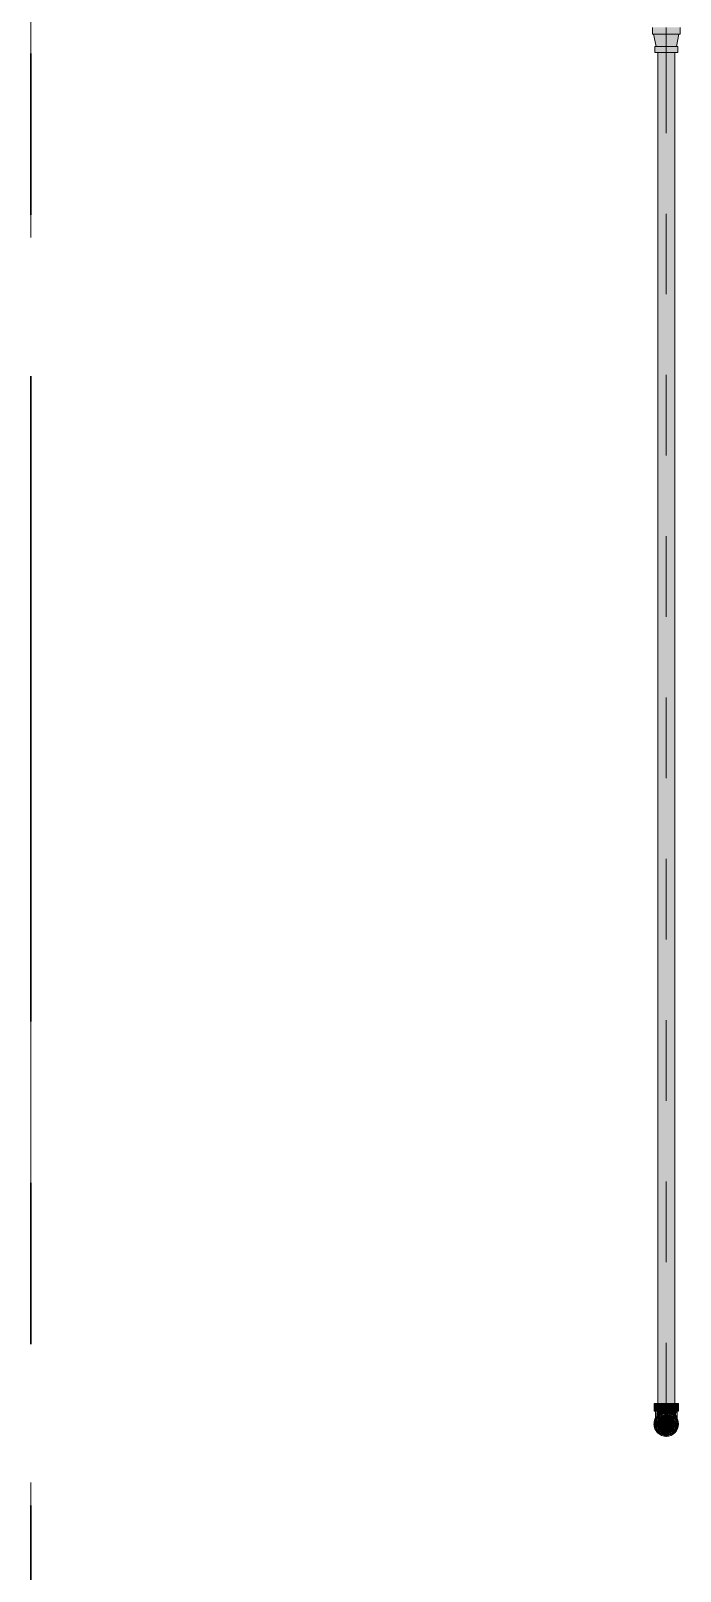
# Model space of a CAD drawing. Header units: millimetres. Extents: x -4000 to 187956, y -58990 to 162485.
# Drawn here: x 13000 to 14277, y 112161 to 115192 of the extents above; entities that cross this region are included whole.
import ezdxf

# ---------------------------------------------------------------- set-up
doc = ezdxf.new("R2010")
doc.units = ezdxf.units.MM
for name, pattern in [('Dash 1_16_', [317.5, 158.75, -158.75]), ('Grid Line', [2222.5, 1270, -317.5, 317.5, -317.5]), ('Grid Line 12_5mm', [2150, 1250, -300, 300, -300])]:
    doc.linetypes.add(name, pattern=pattern)
for name, color, linetype, lineweight in [('F-SPRN', 3, 'Continuous', 9), ('P-PIPE', 3, 'Continuous', 9), ('P-PIPE-CNTR', 3, 'Continuous', 9), ('S-GRID', 1, 'Continuous', 30)]:
    doc.layers.add(name, color=color, linetype=linetype, lineweight=lineweight)

# ---------------------------------------------------------------- blocks, each defined once
blk = doc.blocks.new('CMF2_NHAXUONG_A_rvt-1-FFS - TANG 1')
at = {"layer": 'S-GRID', "linetype": 'Grid Line 12_5mm', "lineweight": 9}
blk.add_line((13000, 161185.2), (13000, -16487.4), dxfattribs=at)
blk.add_line((13000, 161185.2), (13000, -16487.4), dxfattribs=at)
blk = doc.blocks.new('Sprinkler_Up - DN20-V8-FFS - TANG 1')
at = {"layer": 'F-SPRN', "transparency": 33554534}
for points in [[(-13.5, 0), (-3.9, 0.7), (-1.7, 2.9), (-1.2, 3.5), (-0.6, 4), (0.6, 4), (1.2, 3.5), (1.7, 2.9), (4.6, 0), (22.2, 0), (18, 13.1), (6.9, 21.2), (-6.9, 21.2), (-18, 13.1), (-22.2, 0)], [(6.9, -21.2), (18, -13.1), (22.2, 0), (3.9, -0.7), (1.7, -2.9), (1.4, -4.7), (0.5, -4.7), (-0.6, -4), (-1.2, -3.5), (-1.7, -2.9), (-4.6, 0), (-22.2, 0), (-18, -13.1), (-6.9, -21.2), (3.4, -21.2)], [(0, -16.7), (4.3, -16.1), (11.8, -11.8), (16.1, -4.3), (16.1, 4.3), (11.8, 11.8), (8.3, 14.4), (0, 16.7), (-4.3, 16.1), (-11.8, 11.8), (-16.1, 4.3), (-16.1, -4.3), (-11.8, -11.8), (-8.3, -14.4)], [(0, -15.6), (7.8, -13.5), (13.5, -7.8), (15.1, -4), (15.1, 4), (13.5, 7.8), (7.8, 13.5), (0, 15.6), (-7.8, 13.5), (-11, 11), (-15.1, 4), (-15.1, -4), (-11, -11), (-7.8, -13.5)], [(-10.9, -5.5), (-10.9, 5.4), (-14.5, 5.4), (-14.5, -5.5)], [(-7.7, -5.5), (-7.7, 5.4), (-10.9, 5.4), (-10.9, -5.5)], [(0, -5.5), (0, 5.4), (-7.7, 5.4), (-7.7, -5.5)], [(0, 0), (5.7, 0), (2.9, 4.9), (-2.9, 4.9), (-5.7, 0)], [(-2.9, -4.9), (3, -4.7), (5.7, 0), (-5.7, 0), (-3, -4.7)], [(0, 0), (4.6, 0), (0, 4.6), (-4.6, 0)], [(0, -4.6), (4.6, 0), (-4.6, 0)], [(0, -2.6), (1.3, 0), (-1.8, 0)], [(-1.3, 0), (1.8, 0), (0, 2.6)], [(7.7, -5.5), (7.7, 5.4), (0, 5.4), (0, -5.5)], [(10.9, -5.5), (10.9, 5.4), (7.7, 5.4), (7.7, -5.5)], [(14.5, -5.5), (14.5, 5.4), (10.9, 5.4), (10.9, -5.5)]]:
    blk.add_hatch(color=1, dxfattribs=at).paths.add_polyline_path(points)
at = {"layer": 'F-SPRN', "color": 1}
for p, q in [((-11.5, 5.4), (-14.5, 5.4)), ((-14.5, 5.4), (-11.3, 5.4)), ((-14.5, 5.4), (-14.5, 3.7)), ((-14.5, 3.3), (-14.5, 0)), ((-11.5, 5.4), (-11.5, 4)), ((-10.9, 1.9), (-10.9, 3.6)), ((-10.8, 5.4), (-8, 5.4)), ((-8.1, 5.4), (-10.8, 5.4)), ((-8.1, 5.4), (-8.1, 2.8)), ((-8.1, 2.5), (-8.1, 0.7)), ((-7.7, 4.8), (-7.7, 2.7)), ((-7.7, 4.8), (-7.7, 2.7)), ((-7.7, 2.1), (-7.7, 0.5)), ((-7.7, 2.1), (-7.7, 0.5)), ((-6.7, 5.4), (-4.7, 5.4)), ((-5.8, 3.8), (-5.8, 2.2)), ((-2.1, 0), (-2.1, 0)), ((-2.1, 0), (-2.1, -0.1)), ((0, 2.1), (-0.1, 2.1)), ((2.1, 0), (2.1, 0.1)), ((2.1, 0), (2.1, 0)), ((4.7, 5.4), (6.5, 5.4)), ((7.7, 5.4), (10.8, 5.4)), ((7.7, 5.2), (7.7, 2.7)), ((7.7, 5.2), (7.7, 2.7)), ((7.7, 2.3), (7.7, 0.5)), ((7.7, 2.3), (7.7, 0.5)), ((10.8, 5.4), (8.1, 5.4)), ((8.1, 5.4), (8.1, 2.8)), ((8.1, 2.5), (8.1, 0.4)), ((10.9, 5.4), (14.5, 5.4)), ((10.9, 3.6), (10.9, 0.2)), ((14.5, 5.4), (11.5, 5.4)), ((11.5, 5.4), (11.5, 4)), ((11.5, 3), (11.5, 0.2)), ((14.5, 5.4), (14.5, -3.7)), ((-14.5, -1.3), (-14.5, -3.7)), ((-14.5, -4.7), (-14.5, -5.5)), ((-11.1, -5.5), (-14.5, -5.5)), ((-14.5, -5.5), (-11.5, -5.5)), ((-11.5, -4.7), (-11.5, -5.5)), ((-10.9, -2.6), (-10.9, -1.3)), ((-10.9, -5.5), (-10.9, -4.7)), ((-10.8, -5.5), (-8.1, -5.5)), ((-7.8, -5.5), (-10.8, -5.5)), ((-8.1, -4.7), (-8.1, -5.5)), ((-7.7, -2.7), (-7.7, -4)), ((-7.7, -2.7), (-7.7, -4)), ((-7.7, -4.7), (-7.7, -5.5)), ((-7.7, -4.7), (-7.7, -5.5)), ((-7, -5.5), (-5.8, -5.5)), ((-4.8, -5.5), (-7, -5.5)), ((-5.8, -2.3), (-5.8, -3.8)), ((-5.8, -4.7), (-5.8, -5.5)), ((0, -2.1), (0.1, -2.1)), ((7, -5.5), (4.8, -5.5)), ((5.8, -2.2), (5.8, -3.8)), ((5.8, -4.7), (5.8, -5.5)), ((5.8, -5.5), (7, -5.5)), ((7.7, -0.5), (7.7, -2.3)), ((7.7, -0.5), (7.7, -2.3)), ((7.7, -2.7), (7.7, -5.5)), ((7.7, -2.7), (7.7, -5.5)), ((10.8, -5.5), (7.7, -5.5)), ((8.1, -0.4), (8.1, -2.5)), ((8.1, -2.8), (8.1, -5.5)), ((8.1, -5.5), (10.8, -5.5)), ((10.9, -0.2), (10.9, -3.6)), ((10.9, -4.7), (10.9, -5.5)), ((14.5, -5.5), (10.9, -5.5)), ((11.5, -0.2), (11.5, -3)), ((11.5, -4.7), (11.5, -5.5)), ((11.5, -5.5), (14.5, -5.5)), ((14.5, -4.7), (14.5, -5.5))]:
    blk.add_line(p, q, dxfattribs=at)
at = {"layer": 'F-SPRN', "color": 1, "flags": 128}
for points in [[(-0.6, 2), (-0.7, 2), (-0.8, 1.9), (-0.9, 1.9), (-0.9, 1.9), (-1, 1.8), (-1.1, 1.8), (-1.2, 1.7), (-1.2, 1.7), (-1.3, 1.6), (-1.4, 1.6), (-1.4, 1.5), (-1.5, 1.5), (-1.5, 1.4), (-1.6, 1.3), (-1.6, 1.3), (-1.7, 1.2), (-1.7, 1.1), (-1.8, 1.1), (-1.8, 1), (-1.9, 0.9), (-1.9, 0.8), (-1.9, 0.8), (-2, 0.7), (-2, 0.6), (-2, 0.5), (-2, 0.5), (-2, 0.4), (-2.1, 0.3), (-2.1, 0.2), (-2.1, 0.1), (-2.1, 0)], [(-0.5, 2), (-0.6, 2), (-0.6, 2)], [(-0.1, 2.1), (-0.1, 2.1), (-0.2, 2.1), (-0.3, 2.1), (-0.4, 2), (-0.5, 2)], [(2.1, 0.1), (2.1, 0.2), (2.1, 0.2), (2.1, 0.3), (2, 0.4), (2, 0.5), (2, 0.6), (2, 0.7), (1.9, 0.7), (1.9, 0.8), (1.9, 0.9), (1.8, 1), (1.8, 1), (1.8, 1.1), (1.7, 1.2), (1.7, 1.2), (1.6, 1.3), (1.6, 1.4), (1.5, 1.4), (1.4, 1.5), (1.4, 1.5), (1.3, 1.6), (1.3, 1.7), (1.2, 1.7), (1.1, 1.7), (1.1, 1.8), (1, 1.8), (0.9, 1.9), (0.8, 1.9), (0.8, 1.9), (0.7, 2), (0.6, 2), (0.5, 2), (0.4, 2), (0.4, 2), (0.3, 2.1), (0.2, 2.1), (0.1, 2.1), (0, 2.1)], [(-2.1, -0.1), (-2.1, -0.2), (-2.1, -0.2), (-2.1, -0.3)], [(-2.1, -0.3), (-2, -0.4), (-2, -0.5), (-2, -0.6), (-2, -0.7), (-1.9, -0.7), (-1.9, -0.8), (-1.9, -0.9), (-1.8, -1), (-1.8, -1), (-1.8, -1.1), (-1.7, -1.2), (-1.7, -1.2), (-1.6, -1.3), (-1.6, -1.4), (-1.5, -1.4), (-1.4, -1.5), (-1.4, -1.5), (-1.3, -1.6), (-1.3, -1.7), (-1.2, -1.7), (-1.1, -1.7), (-1.1, -1.8), (-1, -1.8), (-0.9, -1.9), (-0.8, -1.9), (-0.8, -1.9), (-0.7, -2), (-0.6, -2), (-0.5, -2), (-0.4, -2), (-0.4, -2), (-0.3, -2.1), (-0.2, -2.1), (-0.1, -2.1), (0, -2.1)], [(0.1, -2.1), (0.1, -2.1), (0.2, -2.1), (0.3, -2.1), (0.4, -2), (0.5, -2), (0.6, -2), (0.6, -2), (0.7, -2), (0.8, -1.9), (0.9, -1.9), (0.9, -1.9), (1, -1.8), (1.1, -1.8), (1.2, -1.7), (1.2, -1.7), (1.3, -1.6), (1.4, -1.6), (1.4, -1.5), (1.5, -1.5), (1.5, -1.4), (1.6, -1.3), (1.6, -1.3), (1.7, -1.2), (1.7, -1.1), (1.8, -1.1), (1.8, -1), (1.9, -0.9), (1.9, -0.8), (1.9, -0.8), (2, -0.7), (2, -0.6), (2, -0.5), (2, -0.5), (2, -0.4), (2.1, -0.3), (2.1, -0.2), (2.1, -0.1), (2.1, 0)]]:
    blk.add_lwpolyline(points, dxfattribs=at)
at = {"layer": 'F-SPRN', "color": 1}
for radius, start, end in [(22.2, 360, 180), (21.9, 165.6773, 179.2615), (21.9, 144.7698, 164.8151), (21.9, 126.6942, 143.2701), (16.7, 167.6802, 180), (16.7, 167.6802, 180), (16.7, 155.3879, 164.9693), (16.7, 155.3879, 164.9693), (15.6, 166.4265, 180), (15.6, 166.4265, 180), (15.6, 150.9409, 165), (15.6, 159.6139, 165), (16.7, 136.7213, 149.931), (16.7, 136.7213, 149.931), (15.6, 150.9409, 156.3845), (15.6, 138.4214, 150), (15.6, 138.4214, 150), (21.9, 108.2621, 125.7507), (16.7, 121.4181, 130.5751), (16.7, 121.4181, 130.5751), (15.6, 120.5262, 133.2078), (15.6, 120.5262, 133.2078), (16.7, 106.5995, 120), (16.7, 106.5995, 120), (15.6, 114.4363, 119.9813), (15.6, 114.4363, 119.9813), (21.9, 99.348, 107.901), (4.63, 155.7832, 180), (4.63, 155.7832, 180), (16.7, 96.4143, 105), (16.7, 96.4143, 105), (4.63, 109.0192, 138.2703), (4.63, 109.0192, 138.2703), (21.9, 90.145, 98.8503), (15.6, 95.5762, 100.6843), (15.6, 95.5762, 100.6843), (2.56, 109.0192, 168.8278), (2.56, 109.0192, 168.8278), (2.04, 109.0192, 180), (16.7, 83.0684, 90), (16.7, 83.0684, 90), (4.63, 17.9592, 90), (4.63, 17.9592, 90), (3.81, 57.0577, 90), (2.56, 14.5599, 90), (2.56, 14.5599, 90), (2.04, 10.4703, 90), (21.9, 72.5583, 89.4624), (15.6, 75.573, 80.5892), (15.6, 75.573, 80.5892), (3.81, 16.1605, 43.8358), (15.6, 67.5614, 74.5481), (15.6, 67.5614, 74.5481), (16.7, 60, 75), (16.7, 60, 75), (15.6, 60.0187, 65.5637), (15.6, 60.0187, 65.5637), (21.9, 54.2493, 71.7379), (15.6, 46.7922, 60), (15.6, 46.7922, 60), (16.7, 49.4249, 58.5819), (16.7, 49.4249, 58.5819), (15.6, 30, 41.5786), (15.6, 30, 41.5786), (16.7, 30, 43.2787), (16.7, 30, 43.2787), (21.9, 36.7299, 53.3058), (15.6, 23.6155, 29.5646), (15.6, 15, 29.5646), (15.6, 15, 20.3861), (16.7, 15, 24.6121), (16.7, 15, 24.6121), (15.6, 360, 13.6618), (15.6, 0, 13.6618), (16.7, 360, 12.3198), (16.7, 0, 12.3198), (21.9, 15.1849, 35.2302), (21.9, 0.7385, 14.3227), (22.2, 180, 360), (21.9, 180.7385, 193.1894), (21.9, 195.1849, 215.2302), (21.9, 216.7299, 233.3058), (16.7, 180, 192.3198), (16.7, 180, 192.3198), (16.7, 195, 196.502), (16.7, 195, 196.502), (16.7, 196.502, 204.6121), (16.7, 196.502, 204.6121), (15.6, 181.9082, 193.6618), (15.6, 181.9082, 193.6618), (15.6, 195, 209.5646), (15.6, 195, 197.7041), (15.6, 197.7041, 209.5646), (16.7, 210.069, 223.2787), (16.7, 210.069, 223.2787), (15.6, 212.5472, 221.5786), (15.6, 212.5472, 221.5786), (21.9, 234.2493, 251.7379), (16.7, 229.4249, 238.5819), (16.7, 229.4249, 238.5819), (15.6, 233.795, 240), (15.6, 233.795, 240), (16.7, 240, 255), (16.7, 240, 255), (15.6, 240.0187, 254.5481), (15.6, 240.0187, 254.5481), (21.9, 252.5583, 269.4624), (4.63, 197.9592, 0), (4.63, 197.9592, 360), (15.6, 255, 267.64), (15.6, 255, 267.64), (3.81, 196.1605, 360), (5.71, 237.2355, 240), (2.56, 191.1677, 0), (2.56, 191.1677, 360), (2.04, 190.4703, 0), (16.7, 263.0684, 270), (16.7, 263.0684, 270), (21.9, 270.145, 278.8503), (15.6, 275.5762, 280.6843), (15.6, 275.5762, 280.6843), (16.7, 276.4143, 285), (16.7, 276.4143, 285), (5.71, 300, 302.7645), (21.9, 279.348, 287.901), (16.7, 286.5995, 300), (16.7, 286.5995, 300), (15.6, 294.4363, 299.9813), (15.6, 294.4363, 299.9813), (21.9, 288.2621, 305.7507), (15.6, 300, 313.2078), (15.6, 300, 313.2078), (16.7, 301.4181, 310.5751), (16.7, 301.4181, 310.5751), (15.6, 318.4214, 330), (15.6, 318.4214, 330), (16.7, 316.7213, 330), (16.7, 316.7213, 330), (21.9, 306.6942, 323.2701), (15.6, 330.4354, 345), (15.6, 330.4354, 345), (15.6, 346.3382, 360), (15.6, 346.3382, 360), (16.7, 335.3879, 343.498), (16.7, 335.3879, 343.498), (16.7, 343.498, 345), (16.7, 343.498, 345), (16.7, 347.6802, 360), (16.7, 347.6802, 360), (21.9, 324.7698, 344.8151), (21.9, 346.8106, 359.2615)]:
    blk.add_arc((0, 0), radius, start, end, dxfattribs=at)
blk = doc.blocks.new('Steel_Elbow_Threaded_HoaPhat - Standard-V10-FFS - TANG 1')
at = {"layer": 'P-PIPE', "lineweight": 13, "transparency": 33554534}
for points in [[(14233, 112475.7), (14250, 112475.7), (14250, 112490.8), (14225.9, 112490.8), (14226.7, 112475.7), (14229.1, 112475.7)], [(14267.1, 112475.7), (14274.1, 112475.7), (14273.3, 112490.8), (14250, 112490.8), (14250, 112475.7), (14262.1, 112475.7)], [(14250, 112426.1), (14256.2, 112426.9), (14262.1, 112429.3), (14267.1, 112433.2), (14270.9, 112438.2), (14273.5, 112445.5), (14274.1, 112450.2), (14273.3, 112456.5), (14270.9, 112462.3), (14267.1, 112467.3), (14262.1, 112471.1), (14256.2, 112473.5), (14250, 112474.3), (14243.8, 112473.5), (14237.9, 112471.1), (14233, 112467.3), (14229.1, 112462.3), (14226.7, 112456.5), (14225.9, 112450.2), (14226.7, 112444), (14229.1, 112438.2), (14233, 112433.2), (14237.9, 112429.3), (14243.8, 112426.9)]]:
    blk.add_hatch(color=1, dxfattribs=at).paths.add_polyline_path(points)
h = blk.add_hatch(color=1, dxfattribs=at)
h.paths.add_polyline_path([(14242.8, 112470.1), (14240.3, 112470.2), (14244.1, 112472)])
h.paths.add_polyline_path([(14229.8, 112460.3), (14231.2, 112460.8), (14237.2, 112467.7), (14242.8, 112470.1), (14250, 112471.4), (14250, 112475.7), (14231.7, 112475.7), (14230.3, 112471.9), (14230.1, 112464.5)])
h = blk.add_hatch(color=1, dxfattribs=at)
h.paths.add_polyline_path([(14266.9, 112465.5), (14269.5, 112460.8), (14268.6, 112464.7)])
h.paths.add_polyline_path([(14270.9, 112458.7), (14270.6, 112467.4), (14269.5, 112467), (14269.4, 112471.1), (14270.7, 112471.4), (14269.6, 112475.7), (14250, 112475.7), (14250, 112471.4), (14257.2, 112470.1), (14255.9, 112472), (14263.4, 112467.3), (14267.4, 112463.2), (14266.2, 112468.4), (14268.6, 112464.7)])
at = {"layer": 'P-PIPE', "color": 20, "lineweight": 13}
for p, q in [((14225.9, 112490.8), (14225.9, 112475.7)), ((14233, 112490.8), (14225.9, 112490.8)), ((14250, 112490.8), (14225.9, 112490.8)), ((14237.9, 112490.8), (14233.8, 112490.8)), ((14250, 112490.8), (14238.2, 112490.8)), ((14261.8, 112490.8), (14250, 112490.8)), ((14274.1, 112490.8), (14250, 112490.8)), ((14266.2, 112490.8), (14262.1, 112490.8)), ((14274.1, 112490.8), (14267.1, 112490.8)), ((14274.1, 112475.7), (14274.1, 112490.8)), ((14225.9, 112475.7), (14231.5, 112475.7)), ((14225.9, 112475.7), (14250, 112475.7)), ((14242.8, 112475.7), (14228.9, 112475.7)), ((14228.9, 112461.1), (14228.9, 112461.9)), ((14228.9, 112455.3), (14228.9, 112455.9)), ((14228.9, 112454.7), (14228.9, 112455.3)), ((14228.9, 112454.1), (14228.9, 112454.7)), ((14228.9, 112450.2), (14228.9, 112450.3)), ((14228.9, 112450), (14228.9, 112450.2)), ((14228.9, 112449.2), (14228.9, 112450)), ((14228.9, 112448.3), (14228.9, 112449.2)), ((14229, 112447.5), (14228.9, 112448.3)), ((14231.5, 112475.7), (14233, 112475.7)), ((14232.8, 112475.7), (14231.7, 112475.7)), ((14236.4, 112475.7), (14233.8, 112475.7)), ((14234, 112475.7), (14242.7, 112475.7)), ((14242.8, 112475.7), (14236.4, 112475.7)), ((14250, 112475.7), (14243.7, 112475.7)), ((14250, 112475.7), (14243.7, 112475.7)), ((14243.8, 112475.7), (14250, 112475.7)), ((14250, 112475.7), (14256.2, 112475.7)), ((14250, 112475.7), (14274.1, 112475.7)), ((14256.3, 112475.7), (14250, 112475.7)), ((14256.3, 112475.7), (14250, 112475.7)), ((14263.6, 112475.7), (14257.2, 112475.7)), ((14271.2, 112475.7), (14257.2, 112475.7)), ((14257.3, 112475.7), (14266, 112475.7)), ((14266.2, 112475.7), (14263.6, 112475.7)), ((14267.1, 112475.7), (14269.7, 112475.7)), ((14268.3, 112475.7), (14267.2, 112475.7)), ((14269.9, 112475.7), (14268.3, 112475.7)), ((14269.7, 112475.7), (14274.1, 112475.7)), ((14271.2, 112462.2), (14271.2, 112461.3)), ((14271.2, 112461.3), (14271.2, 112460.5)), ((14271.2, 112458.1), (14271.2, 112457.4)), ((14271.2, 112456.1), (14271.2, 112455.4)), ((14271.2, 112455.4), (14271.2, 112454.8)), ((14271.2, 112454.8), (14271.2, 112454.3)), ((14271.2, 112450.3), (14271.2, 112450.2)), ((14231.3, 112440.3), (14231, 112441)), ((14231.8, 112439.5), (14231.3, 112440.3)), ((14232.2, 112438.8), (14231.8, 112439.5)), ((14235.4, 112434.9), (14234.8, 112435.5)), ((14237.4, 112433.3), (14236.7, 112433.8)), ((14242.6, 112430.4), (14241.8, 112430.8)), ((14243.3, 112430.2), (14242.6, 112430.4)), ((14250.2, 112429.1), (14250, 112429.1)), ((14253.6, 112429.4), (14252.8, 112429.3)), ((14260.7, 112432), (14260, 112431.6)), ((14262.8, 112433.4), (14262.1, 112432.9)), ((14263.5, 112433.9), (14262.8, 112433.4)), ((14265.3, 112435.7), (14264.7, 112435.1)), ((14267, 112437.6), (14266.4, 112436.9)), ((14267.5, 112438.3), (14267, 112437.6)), ((14267.9, 112439), (14267.5, 112438.3)), ((14269.8, 112442.8), (14269.5, 112442)), ((14270.5, 112445.2), (14270.3, 112444.4))]:
    blk.add_line(p, q, dxfattribs=at)
at = {"layer": 'P-PIPE', "color": 20, "lineweight": 13, "flags": 128}
for points in [[(14228.9, 112461.9), (14228.9, 112462.8), (14228.9, 112463.7), (14228.9, 112464.6), (14228.9, 112465.5), (14228.9, 112466.4), (14228.9, 112467.4), (14228.9, 112468.4), (14228.9, 112469.3), (14228.9, 112470.3), (14228.9, 112471.3), (14228.9, 112472.3), (14228.9, 112473.4), (14228.9, 112474.4), (14228.9, 112475.4), (14228.9, 112475.7)], [(14228.9, 112455.9), (14228.9, 112456.5), (14228.9, 112457.2), (14228.9, 112457.9), (14228.9, 112458.7), (14228.9, 112459.5), (14228.9, 112460.3), (14228.9, 112461.1)], [(14228.9, 112453.1), (14228.9, 112453.6), (14228.9, 112454.1)], [(14228.9, 112451.2), (14228.9, 112451.5), (14228.9, 112451.9), (14228.9, 112452.2), (14228.9, 112452.7), (14228.9, 112453.1)], [(14228.9, 112450.7), (14228.9, 112451), (14228.9, 112451.2)], [(14228.9, 112450.3), (14228.9, 112450.3), (14228.9, 112450.4), (14228.9, 112450.6), (14228.9, 112450.7)], [(14229.4, 112445.5), (14229.3, 112445.8), (14229.2, 112446.6), (14229, 112447.5)], [(14270.9, 112446.9), (14270.7, 112446), (14270.5, 112445.2)], [(14271.1, 112448.5), (14271, 112447.7), (14270.9, 112446.9)], [(14271.2, 112450.2), (14271.1, 112449.4), (14271.1, 112448.5)], [(14271.2, 112475.7), (14271.2, 112474.6), (14271.2, 112473.6), (14271.2, 112472.6), (14271.2, 112471.6), (14271.2, 112470.6), (14271.2, 112469.6), (14271.2, 112468.6), (14271.2, 112467.7), (14271.2, 112466.7), (14271.2, 112465.8), (14271.2, 112464.8), (14271.2, 112463.9), (14271.2, 112463), (14271.2, 112462.2)], [(14271.2, 112460.5), (14271.2, 112459.7), (14271.2, 112458.9), (14271.2, 112458.1)], [(14271.2, 112457.4), (14271.2, 112456.7), (14271.2, 112456.1)], [(14271.2, 112454.3), (14271.2, 112453.7), (14271.2, 112453.2)], [(14271.2, 112453.2), (14271.2, 112452.8), (14271.2, 112452.3), (14271.2, 112452), (14271.2, 112451.6), (14271.2, 112451.3), (14271.2, 112451)], [(14271.2, 112451), (14271.2, 112450.8), (14271.2, 112450.6)], [(14271.2, 112450.6), (14271.2, 112450.4), (14271.2, 112450.3), (14271.2, 112450.3)], [(14229.7, 112444.2), (14229.5, 112445), (14229.4, 112445.5)], [(14230.3, 112442.6), (14230, 112443.4), (14229.7, 112444.2)], [(14231, 112441), (14230.6, 112441.8), (14230.3, 112442.6)], [(14233.7, 112436.8), (14233.2, 112437.4), (14232.7, 112438.1), (14232.2, 112438.8)], [(14234.8, 112435.5), (14234.3, 112436.1), (14233.7, 112436.8)], [(14236.7, 112433.8), (14236.1, 112434.3), (14235.4, 112434.9)], [(14238.8, 112432.3), (14238.1, 112432.8), (14237.4, 112433.3)], [(14240.2, 112431.5), (14239.5, 112431.9), (14238.8, 112432.3)], [(14241.8, 112430.8), (14241, 112431.1), (14240.2, 112431.5)], [(14245, 112429.7), (14244.2, 112429.9), (14243.3, 112430.2)], [(14246.6, 112429.4), (14245.8, 112429.5), (14245, 112429.7)], [(14248.3, 112429.1), (14247.5, 112429.2), (14246.6, 112429.4)], [(14250, 112429.1), (14249.2, 112429.1), (14248.3, 112429.1)], [(14252.8, 112429.3), (14251.9, 112429.2), (14251.1, 112429.1), (14250.2, 112429.1)], [(14255.3, 112429.7), (14254.4, 112429.5), (14253.6, 112429.4)], [(14256.9, 112430.2), (14256.1, 112430), (14255.3, 112429.7)], [(14260, 112431.6), (14259.2, 112431.2), (14258.4, 112430.8), (14257.7, 112430.5), (14256.9, 112430.2)], [(14262.1, 112432.9), (14261.4, 112432.4), (14260.7, 112432)], [(14264.7, 112435.1), (14264.1, 112434.5), (14263.5, 112433.9)], [(14266.4, 112436.9), (14265.9, 112436.3), (14265.3, 112435.7)], [(14268.8, 112440.5), (14268.4, 112439.7), (14267.9, 112439)], [(14269.5, 112442), (14269.1, 112441.2), (14268.8, 112440.5)], [(14270.3, 112444.4), (14270.1, 112443.6), (14269.8, 112442.8)]]:
    blk.add_lwpolyline(points, dxfattribs=at)
at = {"layer": 'P-PIPE', "color": 20, "lineweight": 13}
for radius, start, end in [(24.1, 90, 270), (24.1, 90, 270), (21.1, 172.25, 178.0438), (21.1, 181.9711, 187.2923), (21.1, 165.7465, 170), (21.1, 190, 193.0346), (21.1, 150.0076, 164.9665), (21.1, 130, 141.5854), (21.1, 112.9377, 125.8024), (21.1, 99.9464, 104.9657), (21.1, 90, 98.9621), (24.1, 270, 90), (24.1, 270, 90), (21.1, 75.0343, 90), (21.1, 60.7988, 67.6705), (21.1, 54.1976, 59.9895), (21.1, 38.4146, 50), (21.1, 15.0335, 29.9924), (21.1, 346.9654, 350), (21.1, 1.9562, 7.75), (21.1, 352.7077, 358.0289), (21.1, 195.0455, 203.6505), (21.1, 205.3748, 209.9974), (21.1, 213.7495, 218.4271), (21.1, 218.9611, 230), (21.1, 234.2198, 247.0686), (21.1, 255.037, 270), (21.1, 271.1041, 276.3537), (21.1, 279.9303, 284.963), (21.1, 292.3235, 303.6981), (21.1, 310, 321.0389), (21.1, 321.5729, 325.795), (21.1, 330.0026, 334.1966), (21.1, 336.3495, 344.9545)]:
    blk.add_arc((14250, 112450.2), radius, start, end, dxfattribs=at)
blk = doc.blocks.new('Steel_Transition_Threaded_HoaPhat - Standard-V11-FFS - TANG 1')
at = {"layer": 'P-PIPE', "lineweight": 13, "transparency": 33554534}
h = blk.add_hatch(color=1, dxfattribs=at)
h.paths.add_polyline_path([(14250, 112427.7), (14255.8, 112428.5), (14261.3, 112430.7), (14265.9, 112434.3), (14269.5, 112439), (14271.9, 112445.5), (14272.5, 112450.2), (14271.7, 112456.1), (14269.5, 112461.5), (14265.9, 112466.1), (14261.3, 112469.7), (14255.8, 112472), (14250, 112472.7), (14244.2, 112472), (14238.8, 112469.7), (14234.1, 112466.1), (14230.5, 112461.5), (14228.3, 112456.1), (14227.5, 112450.2), (14228.3, 112444.4), (14230.5, 112439), (14234.1, 112434.3), (14238.8, 112430.7), (14244.2, 112428.5)])
h.paths.add_polyline_path([(14250, 112430.1), (14244.8, 112430.8), (14240, 112432.8), (14235.8, 112436), (14232.6, 112440.2), (14230.5, 112445.5), (14229.9, 112450.2), (14230.6, 112455.4), (14232.6, 112460.3), (14235.8, 112464.4), (14240, 112467.6), (14244.8, 112469.6), (14250, 112470.3), (14255.2, 112469.6), (14260.1, 112467.6), (14264.2, 112464.4), (14267.4, 112460.3), (14269.4, 112455.4), (14270.1, 112450.2), (14269.4, 112445), (14267.4, 112440.2), (14264.2, 112436), (14260.1, 112432.8), (14255.2, 112430.8)])
for points in [[(14250, 112430.1), (14250, 112433.8), (14241.8, 112436), (14235.8, 112442), (14233.6, 112450.2), (14235.8, 112458.4), (14241.8, 112464.4), (14250, 112466.6), (14250, 112470.3), (14244.8, 112469.6), (14240, 112467.6), (14235.8, 112464.4), (14232.6, 112460.3), (14230.6, 112455.4), (14229.9, 112450.2), (14230.6, 112445), (14232.6, 112440.2), (14235.8, 112436), (14240, 112432.8), (14244.8, 112430.8)], [(14250, 112431.7), (14254.8, 112432.4), (14259.3, 112434.2), (14263.1, 112437.1), (14266, 112441), (14267.9, 112445.5), (14268.5, 112450.2), (14267.9, 112455), (14266, 112459.5), (14263.1, 112463.3), (14259.3, 112466.3), (14254.8, 112468.1), (14250, 112468.7), (14245.2, 112468.1), (14240.8, 112466.3), (14236.9, 112463.3), (14234, 112459.5), (14232.1, 112455), (14231.5, 112450.2), (14232.1, 112445.4), (14234, 112441), (14236.9, 112437.1), (14240.8, 112434.2), (14245.2, 112432.4)], [(14250, 112430.1), (14255.2, 112430.8), (14260.1, 112432.8), (14264.2, 112436), (14267.4, 112440.2), (14269.5, 112445.5), (14270.1, 112450.2), (14269.4, 112455.4), (14267.4, 112460.3), (14264.2, 112464.4), (14260.1, 112467.6), (14255.2, 112469.6), (14250, 112470.3), (14250, 112466.6), (14258.2, 112464.4), (14264.2, 112458.4), (14266.4, 112450.2), (14264.2, 112442), (14258.2, 112436), (14250, 112433.8)]]:
    blk.add_hatch(color=1, dxfattribs=at).paths.add_polyline_path(points)
at = {"layer": 'P-PIPE', "color": 20, "lineweight": 13}
for radius, start, end in [(22.5, 90, 270), (22.5, 90, 270), (20.1, 166.0499, 180), (20.1, 180, 193.6001), (20.1, 150, 162.7449), (18.5, 166.5939, 193.4061), (18.5, 166.5939, 193.4061), (18.5, 157.6232, 165), (18.5, 157.6232, 165), (20.1, 135, 148.1553), (16.4, 168.5467, 178.9063), (16.4, 184.8393, 191.4533), (18.5, 136.4297, 150), (18.5, 136.4297, 150), (16.4, 195, 196.7904), (16.4, 158.0319, 163.506), (20.1, 128.8856, 135), (16.4, 143.5463, 150), (18.5, 123.4976, 133.2041), (18.5, 123.4976, 133.2041), (20.1, 120, 125.0043), (16.4, 121.0738, 128.0319), (20.1, 109.6859, 120), (18.5, 106.819, 120), (18.5, 106.819, 120), (16.4, 115.1607, 120), (16.4, 107.4657, 111.9681), (20.1, 100.9975, 105), (18.5, 91.4353, 103.2046), (18.5, 91.4353, 103.2046), (16.4, 96.2132, 104.6042), (20.1, 90.5246, 98.5089), (22.5, 270, 90), (22.5, 270, 90), (18.5, 78.0986, 90), (18.5, 78.0986, 90), (20.1, 75.0607, 87.9279), (18.5, 60, 75), (18.5, 60, 75), (16.4, 66.9681, 72.9388), (20.1, 54.9957, 75), (16.4, 50.4733, 56.6389), (18.5, 46.7959, 56.5024), (18.5, 46.7959, 56.5024), (20.1, 31.8447, 51.1144), (16.4, 30, 38.0319), (18.5, 30, 43.5703), (18.5, 30, 43.5703), (16.4, 343.2096, 345), (16.4, 353.5463, 8.0319), (18.5, 15, 22.3768), (18.5, 15, 22.3768), (20.1, 17.2551, 30), (18.5, 346.5939, 13.4061), (18.5, 346.5939, 13.4061), (20.1, 346.3999, 13.9501), (20.1, 193.6001, 195), (20.1, 197.2551, 210), (18.5, 194.7763, 202.3768), (18.5, 194.7763, 202.3768), (20.1, 211.8447, 231.1144), (18.5, 210, 223.5703), (18.5, 210, 223.5703), (16.4, 210.6635, 216.4537), (18.5, 226.7959, 236.5024), (18.5, 226.7959, 236.5024), (20.1, 234.9957, 255), (16.4, 230.4733, 236.6389), (18.5, 240, 255), (18.5, 240, 255), (16.4, 240, 246.5955), (16.4, 250.3629, 255), (20.1, 255.0607, 267.9279), (18.5, 258.0986, 270), (18.5, 258.0986, 270), (16.4, 264.1652, 268.506), (20.1, 270.5246, 278.5089), (18.5, 271.4353, 283.2046), (18.5, 271.4353, 283.2046), (16.4, 276.2132, 283.9063), (20.1, 280.9975, 285), (16.4, 287.4657, 291.9681), (18.5, 286.819, 300), (18.5, 286.819, 300), (16.4, 293.4045, 300), (20.1, 289.6859, 305.0043), (18.5, 303.4976, 313.2041), (18.5, 303.4976, 313.2041), (20.1, 308.8856, 328.1553), (18.5, 316.4297, 330), (18.5, 316.4297, 330), (16.4, 338.0319, 342.8691), (18.5, 337.6232, 345.2237), (18.5, 337.6232, 345), (20.1, 330, 342.7449), (18.5, 345, 345.2237), (20.1, 345, 346.3999)]:
    blk.add_arc((14250, 112450.2), radius, start, end, dxfattribs=at)

msp = doc.modelspace()

# ---------------------------------------------------------------- block references
at = {"lineweight": 5}
msp.add_blockref('CMF2_NHAXUONG_A_rvt-1-FFS - TANG 1', (0, 0), dxfattribs=at)

# ---------------------------------------------------------------- next in the draw order: hatches: boundary and pattern name
at = {"layer": 'P-PIPE', "transparency": 33554534}
for points in [[(14250, 115185.6), (14277.4, 115185.6), (14276.4, 115198.9), (14222.7, 115198.9), (14223.6, 115185.6), (14242.9, 115185.6)], [(14264.2, 115161.7), (14270.1, 115161.7), (14273.9, 115185.6), (14225.2, 115185.6), (14230.6, 115161.7), (14260.1, 115161.7)], [(14250, 115149.9), (14272.5, 115149.9), (14271.7, 115161.7), (14227.5, 115161.7), (14228.3, 115149.9), (14244.2, 115149.9)], [(14250, 112490.8), (14250, 115149.9), (14233.3, 115149.9), (14233.9, 112490.8), (14245.7, 112490.8)], [(14250, 112490.8), (14266.7, 112490.8), (14266.1, 115149.9), (14250, 115149.9), (14250, 112591.5)], [(14241.7, 112435.8), (14242.8, 112437.7), (14241.7, 112441.9), (14242.8, 112446.1), (14245.8, 112449.1), (14257.2, 112454.4), (14258.4, 112458.6), (14257.2, 112462.8), (14255.9, 112464.5), (14250, 112466.9), (14241.7, 112464.7), (14235.5, 112458.6), (14233.3, 112450.2), (14235.5, 112441.9), (14238.2, 112438.4)], [(14250, 112433.5), (14258.4, 112435.8), (14261.8, 112438.4), (14266.1, 112445.9), (14266.1, 112454.6), (14261.8, 112462), (14258.4, 112464.7), (14250, 112466.9), (14245.7, 112466.4), (14238.2, 112462), (14233.9, 112454.6), (14234.1, 112445.5), (14238.2, 112438.4), (14241.7, 112435.8)]]:
    msp.add_hatch(color=1, dxfattribs=at).paths.add_polyline_path(points)

# ---------------------------------------------------------------- next in the draw order: linework, layer by layer
at = {"layer": 'P-PIPE', "color": 20, "lineweight": 13}
for p, q in [((14222.7, 115198.9), (14222.7, 115185.6)), ((14222.7, 115185.6), (14277.4, 115185.6)), ((14222.7, 115185.6), (14225, 115185.6)), ((14225.2, 115185.6), (14229.9, 115161.7)), ((14226.3, 115185.6), (14242.9, 115185.6)), ((14243.6, 115185.6), (14256.4, 115185.6)), ((14257.1, 115185.6), (14273.7, 115185.6)), ((14270.1, 115161.7), (14274.8, 115185.6)), ((14275, 115185.6), (14277.4, 115185.6)), ((14277.4, 115185.6), (14277.4, 115198.9)), ((14227.5, 115161.7), (14227.5, 115149.9)), ((14229.8, 115161.7), (14227.5, 115161.7)), ((14272.5, 115161.7), (14227.5, 115161.7)), ((14227.5, 115149.9), (14272.5, 115149.9)), ((14227.5, 115149.9), (14228.3, 115149.9)), ((14228.3, 115149.9), (14230.5, 115149.9)), ((14230.5, 115149.9), (14233.2, 115149.9)), ((14244.2, 115161.7), (14230.6, 115161.7)), ((14233.3, 115149.9), (14233.3, 112490.8)), ((14233.9, 115149.9), (14233.3, 115149.9)), ((14238.2, 115149.9), (14234, 115149.9)), ((14234.1, 115149.9), (14238.1, 115149.9)), ((14261.3, 115149.9), (14238.7, 115149.9)), ((14238.8, 115149.9), (14261.3, 115149.9)), ((14255.2, 115161.7), (14244.8, 115161.7)), ((14269.4, 115161.7), (14255.8, 115161.7)), ((14266, 115149.9), (14261.8, 115149.9)), ((14261.9, 115149.9), (14265.9, 115149.9)), ((14266.7, 115149.9), (14266.1, 115149.9)), ((14266.7, 112490.8), (14266.7, 115149.9)), ((14266.8, 115149.9), (14269.5, 115149.9)), ((14269.5, 115149.9), (14271.7, 115149.9)), ((14272.5, 115161.7), (14270.2, 115161.7)), ((14271.7, 115149.9), (14272.5, 115149.9)), ((14272.5, 115149.9), (14272.5, 115161.7)), ((14233.3, 112490.8), (14237.9, 112490.8)), ((14238.2, 112490.8), (14261.8, 112490.8)), ((14262.1, 112490.8), (14266.7, 112490.8))]:
    msp.add_line(p, q, dxfattribs=at)
at = {"layer": 'P-PIPE', "color": 1}
for centre, radius, start, end in [((14250, 112450.2), 16.7, 170.1108, 177.203), ((14250, 112450.2), 16.7, 182.797, 189.8892), ((14250, 112450.2), 16.7, 190.2154, 195.2487), ((14250, 112450.2), 16.7, 157.579, 164.2722), ((14250, 112441.9), 8.35, 150, 153.8917), ((14250, 112441.9), 8.35, 131.0366, 150), ((14250, 112441.9), 8.35, 115.6806, 125.5287), ((14250, 112441.9), 8.35, 100.6842, 114.0387), ((14250, 112441.9), 8.35, 90, 100.6842), ((14250, 112458.6), 8.35, 270, 280.6842), ((14250, 112458.6), 8.35, 69.0027, 79.2369), ((14250, 112458.6), 8.35, 316.3183, 330), ((14250, 112458.6), 8.35, 20.1285, 29.0413), ((14250, 112458.6), 8.35, 8.0385, 17.9918), ((14250, 112458.6), 8.35, 352.2824, 1.6717), ((14250, 112450.2), 16.7, 46.0317, 57.203), ((14250, 112450.2), 16.7, 39.3092, 45.2846), ((14250, 112450.2), 16.7, 32.3031, 39.2955), ((14250, 112450.2), 16.7, 23.314, 31.0974), ((14250, 112450.2), 16.7, 16.9375, 22.421), ((14250, 112450.2), 16.7, 4.3093, 9.8892), ((14250, 112450.2), 16.7, 231.8726, 237.203), ((14250, 112441.9), 8.35, 172.0327, 181.5407), ((14250, 112441.9), 8.35, 199.9004, 209.0413), ((14250, 112441.9), 8.35, 226.6998, 237.8461), ((14250, 112441.9), 8.35, 249.0027, 259.2369), ((14250, 112450.2), 16.7, 264.6626, 273.5288), ((14250, 112450.2), 16.7, 308.1274, 313.9683), ((14250, 112450.2), 16.7, 314.7154, 320.6908), ((14250, 112450.2), 16.7, 328.9026, 336.686)]:
    msp.add_arc(centre, radius, start, end, dxfattribs=at)
at = {"layer": 'P-PIPE-CNTR', "color": 20, "lineweight": 13}
for p, q in [((14250, 115149.9), (14250, 115198.9)), ((14250, 112490.8), (14250, 112475.7)), ((14250, 112475.7), (14250, 112474.2)), ((14250, 112474.2), (14250, 112472.4)), ((14250, 112472.3), (14250, 112470.9)), ((14250, 112469.8), (14250, 112468.1)), ((14250, 112464.6), (14250, 112463)), ((14250, 112462), (14250, 112459.6)), ((14250, 112458.9), (14250, 112457.7)), ((14250, 112457.7), (14250, 112454.3)), ((14250, 112452.7), (14250, 112451.2)), ((14250, 112450.8), (14250, 112450.2))]:
    msp.add_line(p, q, dxfattribs=at)
at = {"layer": 'P-PIPE-CNTR', "color": 1, "linetype": 'Dash 1_16_'}
for p, q in [((14250, 115149.9), (14250, 112490.8)), ((14250, 115149.9), (14250, 112490.8)), ((14225, 112450.2), (14227.5, 112450.2)), ((14227.8, 112450.2), (14231.5, 112450.2)), ((14231.5, 112450.2), (14233.3, 112450.2)), ((14236.9, 112450.2), (14240.4, 112450.2)), ((14240.4, 112450.2), (14242.3, 112450.2)), ((14245.4, 112450.2), (14247.6, 112450.2)), ((14248.7, 112450.2), (14250, 112450.2)), ((14250, 112472.7), (14250, 112475.2)), ((14250, 112471.4), (14250, 112472.7)), ((14250, 112468.7), (14250, 112470.3)), ((14250, 112463.7), (14250, 112465.3)), ((14250, 112460), (14250, 112462.7)), ((14250, 112455.6), (14250, 112459.2)), ((14250, 112452.8), (14250, 112454.4)), ((14250, 112450.2), (14250, 112452.3)), ((14250, 112448.2), (14250, 112450.2)), ((14250, 112450.2), (14251.3, 112450.2)), ((14250, 112446), (14250, 112447.7)), ((14251.8, 112450.2), (14254.6, 112450.2)), ((14255.7, 112450.2), (14263.5, 112450.2)), ((14266.4, 112450.2), (14268.5, 112450.2)), ((14268.5, 112450.2), (14272.2, 112450.2)), ((14272.5, 112450.2), (14275, 112450.2)), ((14250, 112441.2), (14250, 112444.8)), ((14250, 112438.3), (14250, 112440.5)), ((14250, 112435.1), (14250, 112436.6)), ((14250, 112432.4), (14250, 112433.6)), ((14250, 112430.1), (14250, 112431.7)), ((14250, 112427.7), (14250, 112429.1)), ((14250, 112425.2), (14250, 112427.7))]:
    msp.add_line(p, q, dxfattribs=at)
at = {"layer": 'S-GRID', "linetype": 'Grid Line'}
msp.add_line((13000, 161185.2), (13000, -16487.4), dxfattribs=at)

# ---------------------------------------------------------------- next in the draw order: block references
at = {"layer": 'F-SPRN', "color": 1}
msp.add_blockref('Sprinkler_Up - DN20-V8-FFS - TANG 1', (14250, 112450.2), dxfattribs=at)
at = {"layer": 'P-PIPE', "color": 20, "lineweight": 13}
for name in ['Steel_Elbow_Threaded_HoaPhat - Standard-V10-FFS - TANG 1', 'Steel_Transition_Threaded_HoaPhat - Standard-V11-FFS - TANG 1']:
    msp.add_blockref(name, (0, 0), dxfattribs=at)

doc.saveas('drawing.dxf')
